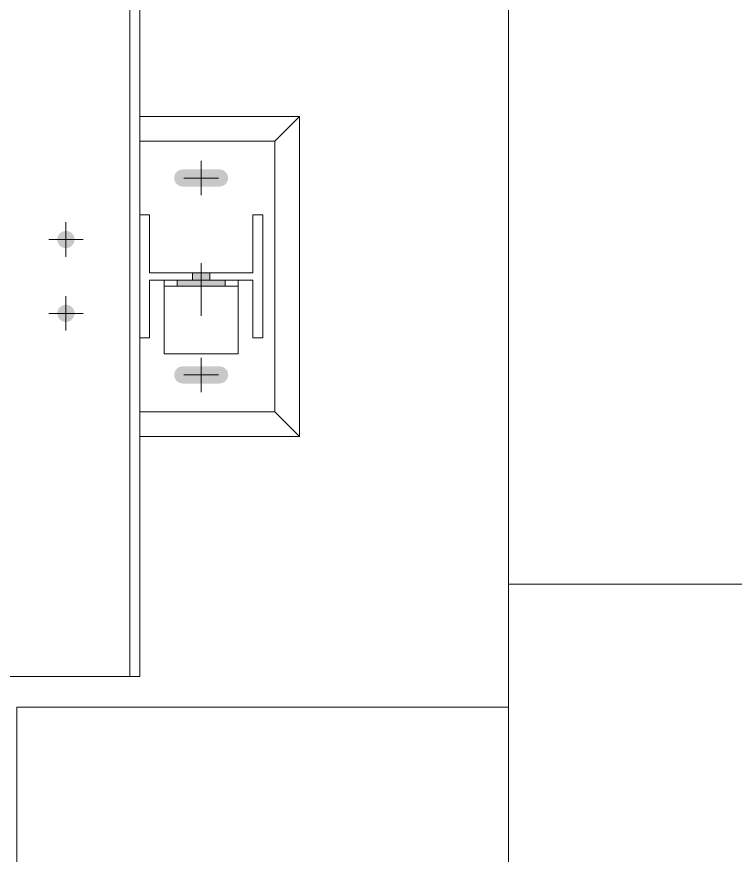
# Model space of a CAD drawing. Header units: millimetres. Extents: x -220592 to 404889, y -217665 to 38245.
# Drawn here: x -982.01 to -976.17, y -1255.59 to -1248.78 of the extents above; entities that cross this region are included whole.
import ezdxf

# ---------------------------------------------------------------- set-up
doc = ezdxf.new("R2010")
doc.units = ezdxf.units.MM
doc.linetypes.add('XKITLINE00', pattern=[0])
doc.layers.add('000 - 0_HIDE_OBJ_FRAMING_DEF_SUB_1', color=1, linetype='Continuous')

# ---------------------------------------------------------------- blocks, each defined once
blk = doc.blocks.new('*A13471')
at = {"layer": '000 - 0_HIDE_OBJ_FRAMING_DEF_SUB_1', "linetype": 'XKITLINE00', "lineweight": 0}
blk.add_line((-166.903352, 154.690792), (-166.903352, 182.690792), dxfattribs=at)
blk = doc.blocks.new('*A13473')
at = {"layer": '000 - 0_HIDE_OBJ_FRAMING_DEF_SUB_1', "linetype": 'XKITLINE00', "lineweight": 0}
blk.add_line((-166.903357, 154.690792), (-166.903355, 182.690792), dxfattribs=at)
blk = doc.blocks.new('*A13532')
at = {"layer": '000 - 0_HIDE_OBJ_FRAMING_DEF_SUB_1', "linetype": 'XKITLINE00', "lineweight": 0}
for p, q in [((-166.903349, 154.690792), (-166.903349, 155.690388)), ((-166.903349, 155.690388), (-87.063349, 155.690388))]:
    blk.add_line(p, q, dxfattribs=at)
blk = doc.blocks.new('*A13991')
at = {"layer": '000 - 0_HIDE_OBJ_FRAMING_DEF_SUB_1', "linetype": 'XKITLINE00', "lineweight": 0}
for p, q in [((-170.903349, 154.690792), (-166.903349, 154.690792)), ((-170.903349, 152.690792), (-170.903349, 154.690792)), ((-166.903349, 154.690792), (-166.903349, 152.690792)), ((-166.903349, 152.690792), (-170.903349, 152.690792))]:
    blk.add_line(p, q, dxfattribs=at)
blk = doc.blocks.new('*A14023')
at = {"layer": '000 - 0_HIDE_OBJ_FRAMING_DEF_SUB_1', "linetype": 'XKITLINE00', "lineweight": 0}
for p, q in [((-168.803485, 159.290805), (-169.903485, 159.290805)), ((-168.803485, 157.090805), (-168.803485, 159.290805)), ((-169.903485, 157.090805), (-168.803485, 157.090805))]:
    blk.add_line(p, q, dxfattribs=at)
blk = doc.blocks.new('*A14024')
at = {"layer": '000 - 0_HIDE_OBJ_FRAMING_DEF_SUB_1', "linetype": 'XKITLINE00', "lineweight": 0}
for p, q in [((-168.603485, 159.490805), (-169.903485, 159.490805)), ((-168.803485, 159.290805), (-168.603485, 159.490805)), ((-168.603485, 159.490805), (-168.603485, 156.890805)), ((-168.803485, 157.090805), (-168.603485, 156.890805)), ((-168.603485, 156.890805), (-169.903485, 156.890805))]:
    blk.add_line(p, q, dxfattribs=at)
blk = doc.blocks.new('*A14025')
at = {"layer": '000 - 0_HIDE_OBJ_FRAMING_DEF_SUB_1', "linetype": 'XKITLINE00', "lineweight": 0}
for p, q in [((-169.703485, 158.160805), (-169.703485, 157.560805)), ((-169.103485, 158.160805), (-169.103485, 157.560805)), ((-169.703485, 158.110805), (-169.103485, 158.110805)), ((-169.703485, 157.560805), (-169.103485, 157.560805))]:
    blk.add_line(p, q, dxfattribs=at)
blk = doc.blocks.new('*A14026')
at = {"layer": '000 - 0_HIDE_OBJ_FRAMING_DEF_SUB_1'}
for points in [[(-169.3335, 158.2208), (-169.3335, 158.1608), (-169.4735, 158.1608), (-169.4735, 158.2208)], [(-169.2085, 158.1608), (-169.2085, 158.1108), (-169.5985, 158.1108), (-169.5985, 158.1608)]]:
    blk.add_hatch(color=256, dxfattribs=at).paths.add_polyline_path(points, flags=17)
at = {"layer": '000 - 0_HIDE_OBJ_FRAMING_DEF_SUB_1', "linetype": 'XKITLINE00', "lineweight": 0}
for p, q in [((-169.4035, 158.3), (-169.4035, 157.8708)), ((-169.4735, 158.2208), (-169.4735, 158.1608)), ((-169.3335, 158.2208), (-169.3335, 158.1608)), ((-169.5985, 158.1608), (-169.5985, 158.1108)), ((-169.2085, 158.1608), (-169.2085, 158.1108))]:
    blk.add_line(p, q, dxfattribs=at)
blk = doc.blocks.new('*A14027')
at = {"layer": '000 - 0_HIDE_OBJ_FRAMING_DEF_SUB_1'}
for points in [[(-169.6182, 158.964), (-169.6235, 158.9908), (-169.6182, 159.0176), (-169.603, 159.0403), (-169.5803, 159.0555), (-169.5535, 159.0608), (-169.2535, 159.0608), (-169.2267, 159.0555), (-169.204, 159.0403), (-169.1888, 159.0176), (-169.1835, 158.9908), (-169.1888, 158.964), (-169.204, 158.9413), (-169.2267, 158.9261), (-169.2535, 158.9208), (-169.5535, 158.9208), (-169.5803, 158.9261), (-169.603, 158.9413)], [(-169.6182, 157.364), (-169.6235, 157.3908), (-169.6182, 157.4176), (-169.603, 157.4403), (-169.5803, 157.4555), (-169.5535, 157.4608), (-169.2535, 157.4608), (-169.2267, 157.4555), (-169.204, 157.4403), (-169.1888, 157.4176), (-169.1835, 157.3908), (-169.1888, 157.364), (-169.204, 157.3413), (-169.2267, 157.3261), (-169.2535, 157.3208), (-169.5535, 157.3208), (-169.5803, 157.3261), (-169.603, 157.3413)]]:
    blk.add_hatch(color=256, dxfattribs=at).paths.add_polyline_path(points, flags=17)
at = {"layer": '000 - 0_HIDE_OBJ_FRAMING_DEF_SUB_1', "linetype": 'XKITLINE00', "lineweight": 0}
for p, q in [((-169.4035, 158.8508), (-169.4035, 159.1308)), ((-169.2635, 158.9908), (-169.5435, 158.9908)), ((-169.4035, 157.2508), (-169.4035, 157.5308)), ((-169.2635, 157.3908), (-169.5435, 157.3908))]:
    blk.add_line(p, q, dxfattribs=at)
blk = doc.blocks.new('*A14028')
at = {"layer": '000 - 0_HIDE_OBJ_FRAMING_DEF_SUB_1'}
for points in [[(-170.5103, 158.4211), (-170.5171, 158.4221), (-170.5238, 158.4238), (-170.5303, 158.4261), (-170.5365, 158.4291), (-170.5424, 158.4326), (-170.5479, 158.4367), (-170.553, 158.4413), (-170.5576, 158.4464), (-170.5617, 158.4519), (-170.5652, 158.4578), (-170.5682, 158.464), (-170.5705, 158.4705), (-170.5721, 158.4771), (-170.5731, 158.4839), (-170.5735, 158.4908), (-170.5731, 158.4977), (-170.5721, 158.5045), (-170.5705, 158.5111), (-170.5682, 158.5176), (-170.5652, 158.5238), (-170.5617, 158.5297), (-170.5576, 158.5352), (-170.553, 158.5403), (-170.5479, 158.5449), (-170.5424, 158.549), (-170.5365, 158.5525), (-170.5303, 158.5555), (-170.5238, 158.5578), (-170.5171, 158.5595), (-170.5103, 158.5605), (-170.5035, 158.5608), (-170.4966, 158.5605), (-170.4898, 158.5595), (-170.4832, 158.5578), (-170.4767, 158.5555), (-170.4705, 158.5525), (-170.4646, 158.549), (-170.4591, 158.5449), (-170.454, 158.5403), (-170.4494, 158.5352), (-170.4453, 158.5297), (-170.4418, 158.5238), (-170.4388, 158.5176), (-170.4365, 158.5111), (-170.4348, 158.5045), (-170.4338, 158.4977), (-170.4335, 158.4908), (-170.4338, 158.4839), (-170.4348, 158.4771), (-170.4365, 158.4705), (-170.4388, 158.464), (-170.4418, 158.4578), (-170.4453, 158.4519), (-170.4494, 158.4464), (-170.454, 158.4413), (-170.4591, 158.4367), (-170.4646, 158.4326), (-170.4705, 158.4291), (-170.4767, 158.4261), (-170.4832, 158.4238), (-170.4898, 158.4221), (-170.4966, 158.4211), (-170.5035, 158.4208)], [(-170.5103, 157.8211), (-170.5171, 157.8221), (-170.5238, 157.8238), (-170.5303, 157.8261), (-170.5365, 157.8291), (-170.5424, 157.8326), (-170.5479, 157.8367), (-170.553, 157.8413), (-170.5576, 157.8464), (-170.5617, 157.8519), (-170.5652, 157.8578), (-170.5682, 157.864), (-170.5705, 157.8705), (-170.5721, 157.8771), (-170.5731, 157.8839), (-170.5735, 157.8908), (-170.5731, 157.8977), (-170.5721, 157.9045), (-170.5705, 157.9111), (-170.5682, 157.9176), (-170.5652, 157.9238), (-170.5617, 157.9297), (-170.5576, 157.9352), (-170.553, 157.9403), (-170.5479, 157.9449), (-170.5424, 157.949), (-170.5365, 157.9525), (-170.5303, 157.9555), (-170.5238, 157.9578), (-170.5171, 157.9595), (-170.5103, 157.9605), (-170.5035, 157.9608), (-170.4966, 157.9605), (-170.4898, 157.9595), (-170.4832, 157.9578), (-170.4767, 157.9555), (-170.4705, 157.9525), (-170.4646, 157.949), (-170.4591, 157.9449), (-170.454, 157.9403), (-170.4494, 157.9352), (-170.4453, 157.9297), (-170.4418, 157.9238), (-170.4388, 157.9176), (-170.4365, 157.9111), (-170.4348, 157.9045), (-170.4338, 157.8977), (-170.4335, 157.8908), (-170.4338, 157.8839), (-170.4348, 157.8771), (-170.4365, 157.8705), (-170.4388, 157.864), (-170.4418, 157.8578), (-170.4453, 157.8519), (-170.4494, 157.8464), (-170.454, 157.8413), (-170.4591, 157.8367), (-170.4646, 157.8326), (-170.4705, 157.8291), (-170.4767, 157.8261), (-170.4832, 157.8238), (-170.4898, 157.8221), (-170.4966, 157.8211), (-170.5035, 157.8208)]]:
    blk.add_hatch(color=256, dxfattribs=at).paths.add_polyline_path(points, flags=17)
at = {"layer": '000 - 0_HIDE_OBJ_FRAMING_DEF_SUB_1', "linetype": 'XKITLINE00', "lineweight": 0}
for p, q in [((-170.5035, 158.3508), (-170.5035, 158.6308)), ((-170.3635, 158.4908), (-170.6435, 158.4908)), ((-170.5035, 157.7508), (-170.5035, 158.0308)), ((-170.3635, 157.8908), (-170.6435, 157.8908))]:
    blk.add_line(p, q, dxfattribs=at)
blk = doc.blocks.new('*A14048')
at = {"layer": '000 - 0_HIDE_OBJ_FRAMING_DEF_SUB_1', "linetype": 'XKITLINE00', "lineweight": 0}
for p, q in [((-169.823485, 158.690805), (-169.903485, 158.690805)), ((-169.903485, 158.690805), (-169.903485, 157.690805)), ((-169.823485, 158.220805), (-169.823485, 158.690805)), ((-168.903485, 158.690805), (-168.983485, 158.690805)), ((-168.983485, 158.690805), (-168.983485, 158.220805)), ((-168.903485, 157.690805), (-168.903485, 158.690805)), ((-168.983485, 158.220805), (-169.823485, 158.220805)), ((-169.823485, 157.690805), (-169.823485, 158.160805)), ((-169.823485, 158.160805), (-168.983485, 158.160805)), ((-168.983485, 158.160805), (-168.983485, 157.690805)), ((-169.903485, 157.690805), (-169.823485, 157.690805)), ((-168.983485, 157.690805), (-168.903485, 157.690805))]:
    blk.add_line(p, q, dxfattribs=at)
blk = doc.blocks.new('*A14212')
at = {"layer": '000 - 0_HIDE_OBJ_FRAMING_DEF_SUB_1', "linetype": 'XKITLINE00', "lineweight": 0}
for p, q in [((-169.983485, 154.940805), (-169.983485, 182.440805)), ((-169.903485, 158.690805), (-169.903485, 178.690805)), ((-169.903485, 154.940805), (-169.903485, 157.690805)), ((-169.903485, 154.940805), (-171.153485, 154.940805))]:
    blk.add_line(p, q, dxfattribs=at)

msp = doc.modelspace()

# ---------------------------------------------------------------- block references
at = {"lineweight": 0}
for name in ['*A13471', '*A13473', '*A14212', '*A14024', '*A14023', '*A14027', '*A14048', '*A14028', '*A14026', '*A14025', '*A13532', '*A13991']:
    msp.add_blockref(name, (-811.109, -1409.08), dxfattribs=at)

doc.saveas('drawing.dxf')
